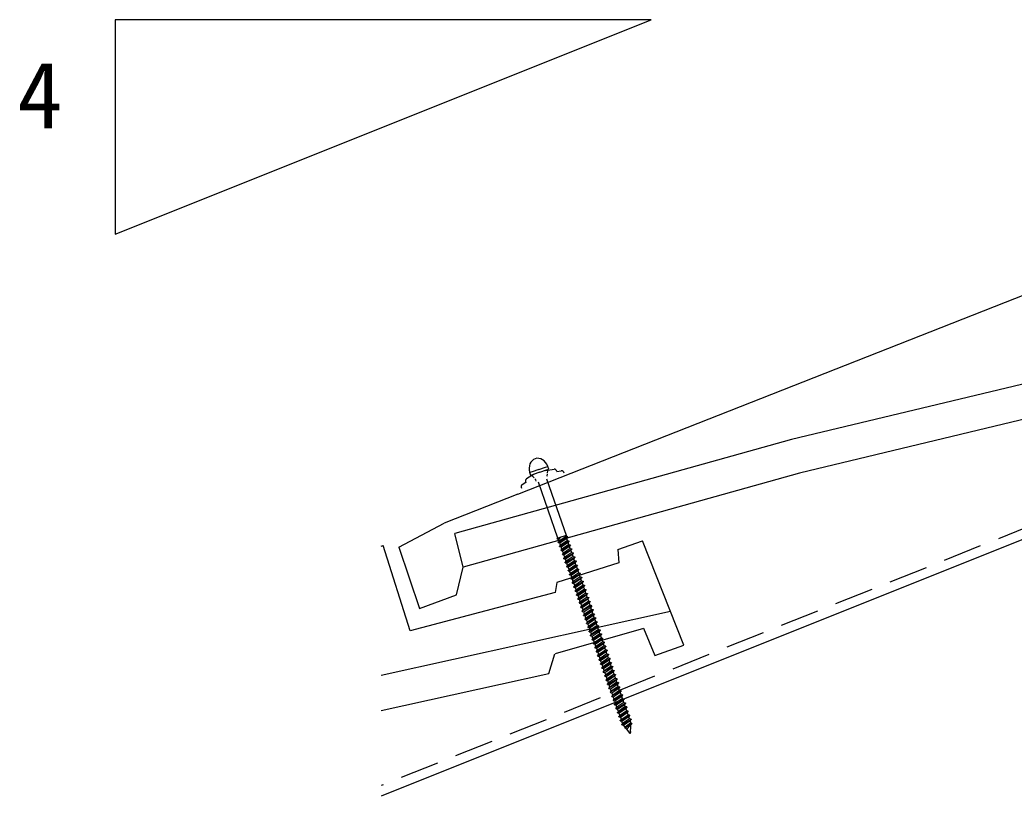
# Model space of a CAD drawing. Units: millimetres, scale not verified. Extents: x -2720 to 4439, y -1779 to 1970.
# Drawn here: x -164 to 142.1, y -947.4 to -708.5 of the extents above; entities that cross this region are included whole.
import ezdxf
from ezdxf.enums import TextEntityAlignment as Align

# ---------------------------------------------------------------- set-up
doc = ezdxf.new("R2010")
doc.units = ezdxf.units.MM
doc.header["$LTSCALE"] = 10
doc.linetypes.add('DASHED1', pattern=[1.8, 1.2, -0.6])
for name, color, linetype in [('0-0_データ 001', 3, 'Continuous'), ('0-2_データ 003', 5, 'Continuous'), ('9-C_勾配Ｓ(勾配)', 7, 'Continuous')]:
    doc.layers.add(name, color=color, linetype=linetype)
doc.styles.add('ＭＳ ゴシック', font='')
doc.styles.get('ＭＳ ゴシック').set_extended_font_data('MS Gothic')

msp = doc.modelspace()

# ---------------------------------------------------------------- linework, layer by layer
at = {"layer": '0-0_データ 001', "color": 5, "linetype": 'DASHED1'}
msp.add_line((432.5, -750.08), (-52.78, -944.19), dxfattribs=at)
at = {"layer": '0-0_データ 001', "color": 7}
msp.add_line((435.5, -752.11), (-52.78, -947.42), dxfattribs=at)
at = {"layer": '0-0_データ 001'}
for p, q in [((-10.73, -854.43), (227.32, -760.69)), ((316.16, -779.43), (73.55, -837.68)), ((283.23, -798.26), (76.05, -848)), ((73.55, -837.68), (-30.06, -866.59)), ((76.05, -848), (-27.56, -876.91)), ((-10.73, -854.43), (-33.41, -863.36)), ((-47.39, -870.74), (-33.41, -863.36)), ((20.06, -871.5), (27.69, -868.84)), ((40.4, -900.95), (27.69, -868.84)), ((-52.81, -870.5), (-52.22, -870.27)), ((-43.88, -896.58), (-52.22, -870.27)), ((20.06, -871.5), (20.37, -875.65)), ((20.37, -875.65), (1.33, -881.65)), ((1.33, -881.65), (0.76, -884.69)), ((0.76, -884.69), (-43.88, -896.58)), ((36.29, -890.56), (-52.79, -910.31)), ((27.93, -895.77), (0.74, -903.6)), ((27.94, -895.76), (31.43, -904.08)), ((31.43, -904.08), (40.4, -900.95)), ((-1.12, -909.72), (0.73, -903.61)), ((-1.13, -909.73), (-52.81, -921.19))]:
    msp.add_line(p, q, dxfattribs=at)
at = {"layer": '0-0_データ 001', "color": 5}
for p, q in [((-6.74, -848.69), (-7.04, -847.82)), ((-3.95, -847.73), (-6.04, -848.45)), ((1.34, -847.46), (2.66, -847.26)), ((-8.25, -850.86), (-9.4, -851.56)), ((-6.37, -848.76), (-8.05, -849.78)), ((-6.04, -848.45), (-6.74, -848.69)), ((-5.76, -848.4), (-6.37, -848.76))]:
    msp.add_line(p, q, dxfattribs=at)
at = {"layer": '0-0_データ 001', "color": 7}
msp.add_lwpolyline([(-134.7, -774.45), (30.3, -708.45), (-134.7, -708.45)], close=True, dxfattribs=at)
at = {"layer": '0-0_データ 001', "color": 5}
for points in [[(-4.25, -846.86), (-6.34, -847.58), (-7.04, -847.82)], [(-4.25, -846.86), (-2.15, -846.14), (-1.46, -845.9)], [(-3.95, -847.73), (-1.85, -847.01), (-1.16, -846.77), (-1.46, -845.9)], [(-2.13, -847.16), (-1.46, -847.06), (0.51, -846.76)]]:
    msp.add_lwpolyline(points, dxfattribs=at)
at = {"layer": '0-0_データ 001'}
msp.add_lwpolyline([(-47.39, -870.74), (-41.03, -889.64), (-29.55, -885.44), (-27.56, -876.91), (-30.06, -866.59)], dxfattribs=at)
at = {"layer": '0-0_データ 001', "color": 5}
for centre, major_axis, start_param, end_param in [((-4.18, -847.05), (1.2, -3.5), 1.625301, 4.657884), ((0.67, -847.6), (0.28, -0.812), 1.462266, 2.963889), ((2.81, -848.18), (0.306, -0.889), 1.498847, 2.925359), ((-7.52, -850.58), (0.318, -0.924), 3.455262, 4.740804), ((-9.04, -852.29), (0.265, -0.77), 3.289802, 4.851798)]:
    msp.add_ellipse(centre, major_axis=major_axis, ratio=0.8, start_param=start_param, end_param=end_param, dxfattribs=at)
at = {"layer": '0-2_データ 003'}
for p, q in [((-1.58, -848.01), (-1.52, -847.16)), ((-5.72, -849.48), (-6.32, -848.83)), ((-5.21, -850.03), (-5.46, -849.76)), ((-5.05, -850.49), (-5.21, -850.03)), ((-4.45, -850.66), (1.55, -867.92)), ((-1.88, -849.73), (4.25, -867.38)), ((-1.64, -848.79), (-1.6, -848.29)), ((-1.55, -849.06), (-1.64, -848.79)), ((1.39, -868.36), (2.14, -867.87)), ((1.55, -867.92), (1.63, -867.96)), ((1.95, -867.93), (1.63, -867.96)), ((1.7, -869.25), (2.01, -868.89)), ((1.73, -869.33), (1.7, -869.25)), ((1.73, -869.33), (4.65, -867.62)), ((1.73, -869.33), (2.2, -869.42)), ((2.01, -868.89), (1.76, -868.18)), ((1.86, -868.45), (2.53, -867.73)), ((4.18, -867.16), (1.95, -867.93)), ((4.15, -867.45), (2.01, -868.89)), ((2.16, -870.58), (5.08, -868.87)), ((2.2, -869.42), (4.34, -867.98)), ((4.59, -868.7), (2.45, -870.14)), ((4.65, -867.62), (4.34, -867.98)), ((4.59, -868.7), (4.34, -867.98)), ((4.59, -868.7), (5.06, -868.79)), ((5.02, -869.95), (4.77, -869.23)), ((2.13, -870.5), (2.45, -870.14)), ((2.16, -870.58), (2.13, -870.5)), ((2.45, -870.14), (2.2, -869.42)), ((2.57, -871.75), (2.88, -871.39)), ((2.6, -871.83), (2.57, -871.75)), ((2.6, -871.83), (3.07, -871.92)), ((3.03, -873.08), (5.95, -871.36)), ((3.07, -871.92), (5.21, -870.48)), ((3.32, -872.64), (3.07, -871.92)), ((5.45, -871.19), (3.32, -872.64)), ((3.5, -873.17), (5.64, -871.73)), ((5.02, -869.95), (5.49, -870.04)), ((5.45, -871.19), (5.21, -870.48)), ((5.45, -871.19), (5.93, -871.28)), ((5.49, -870.04), (5.52, -870.11)), ((5.95, -871.36), (5.64, -871.73)), ((5.89, -872.44), (5.64, -871.73)), ((5.93, -871.28), (5.95, -871.36)), ((3, -873), (3.32, -872.64)), ((3.03, -873.08), (3, -873)), ((3.03, -873.08), (3.5, -873.17)), ((3.44, -874.25), (3.75, -873.89)), ((3.46, -874.33), (3.44, -874.25)), ((3.46, -874.33), (6.39, -872.61)), ((3.46, -874.33), (3.93, -874.42)), ((3.75, -873.89), (3.5, -873.17)), ((5.89, -872.44), (3.75, -873.89)), ((3.87, -875.5), (4.18, -875.13)), ((3.9, -875.58), (6.82, -873.86)), ((6.32, -873.69), (4.18, -875.13)), ((4.33, -876.82), (7.26, -875.11)), ((4.37, -875.67), (6.51, -874.22)), ((6.76, -874.94), (4.62, -876.38)), ((5.89, -872.44), (6.36, -872.53)), ((6.32, -873.69), (6.07, -872.97)), ((6.82, -873.86), (6.51, -874.22)), ((6.76, -874.94), (6.51, -874.22)), ((6.76, -874.94), (7.23, -875.03)), ((7.19, -876.19), (6.94, -875.47)), ((3.9, -875.58), (3.87, -875.5)), ((3.9, -875.58), (4.37, -875.67)), ((4.3, -876.75), (4.62, -876.38)), ((4.33, -876.82), (4.3, -876.75)), ((4.62, -876.38), (4.37, -875.67)), ((4.74, -877.99), (5.05, -877.63)), ((4.77, -878.07), (4.74, -877.99)), ((4.77, -878.07), (7.69, -876.36)), ((4.77, -878.07), (5.24, -878.16)), ((5.05, -877.63), (4.8, -876.91)), ((7.19, -876.19), (5.05, -877.63)), ((5.24, -878.16), (7.38, -876.72)), ((5.67, -879.41), (7.81, -877.97)), ((7.19, -876.19), (7.66, -876.28)), ((7.69, -876.36), (7.38, -876.72)), ((7.62, -877.44), (7.38, -876.72)), ((7.62, -877.44), (8.1, -877.53)), ((7.66, -876.28), (7.69, -876.36)), ((8.06, -878.68), (7.81, -877.97)), ((8.1, -877.53), (8.12, -877.6)), ((5.17, -879.24), (5.49, -878.88)), ((5.2, -879.32), (5.17, -879.24)), ((5.2, -879.32), (5.67, -879.41)), ((5.61, -880.49), (5.92, -880.13)), ((5.63, -880.57), (5.61, -880.49)), ((5.63, -880.57), (8.56, -878.85)), ((5.63, -880.57), (6.1, -880.66)), ((5.92, -880.13), (5.67, -879.41)), ((8.06, -878.68), (5.92, -880.13)), ((6.04, -881.74), (6.35, -881.38)), ((6.07, -881.82), (8.99, -880.1)), ((6.1, -880.66), (8.24, -879.22)), ((6.35, -881.38), (6.1, -880.66)), ((8.49, -879.93), (6.35, -881.38)), ((6.5, -883.07), (9.43, -881.35)), ((6.54, -881.91), (8.68, -880.47)), ((8.93, -881.18), (6.79, -882.63)), ((8.06, -878.68), (8.53, -878.78)), ((8.56, -878.85), (8.24, -879.22)), ((8.49, -879.93), (8.24, -879.22)), ((8.49, -879.93), (8.96, -880.02)), ((8.53, -878.78), (8.56, -878.85)), ((8.99, -880.1), (8.68, -880.47)), ((8.93, -881.18), (8.68, -880.47)), ((8.93, -881.18), (9.4, -881.27)), ((8.96, -880.02), (8.99, -880.1)), ((9.43, -881.35), (9.11, -881.71)), ((9.4, -881.27), (9.43, -881.35)), ((6.07, -881.82), (6.04, -881.74)), ((6.07, -881.82), (6.54, -881.91)), ((6.5, -883.07), (6.47, -882.99)), ((6.5, -883.07), (6.97, -883.16)), ((6.91, -884.24), (7.22, -883.87)), ((6.93, -884.32), (6.91, -884.24)), ((6.93, -884.32), (9.86, -882.6)), ((6.93, -884.32), (7.41, -884.41)), ((6.97, -883.16), (9.11, -881.71)), ((7.22, -883.87), (6.97, -883.16)), ((9.36, -882.43), (7.22, -883.87)), ((7.37, -885.56), (10.29, -883.85)), ((7.41, -884.41), (9.55, -882.96)), ((7.66, -885.12), (7.41, -884.41)), ((9.79, -883.68), (7.66, -885.12)), ((7.84, -885.65), (9.98, -884.21)), ((9.36, -882.43), (9.11, -881.71)), ((9.36, -882.43), (9.83, -882.52)), ((9.86, -882.6), (9.55, -882.96)), ((9.79, -883.68), (9.55, -882.96)), ((9.79, -883.68), (10.27, -883.77)), ((9.83, -882.52), (9.86, -882.6)), ((10.23, -884.93), (9.98, -884.21)), ((7.34, -885.49), (7.66, -885.12)), ((7.37, -885.56), (7.34, -885.49)), ((7.37, -885.56), (7.84, -885.65)), ((7.78, -886.73), (8.09, -886.37)), ((7.8, -886.81), (7.78, -886.73)), ((7.8, -886.81), (10.73, -885.1)), ((7.8, -886.81), (8.27, -886.9)), ((8.09, -886.37), (7.84, -885.65)), ((10.23, -884.93), (8.09, -886.37)), ((8.21, -887.98), (8.52, -887.62)), ((8.24, -888.06), (11.16, -886.34)), ((8.27, -886.9), (10.41, -885.46)), ((11.57, -887.52), (8.64, -889.23)), ((8.71, -888.15), (10.85, -886.71)), ((11.1, -887.42), (8.96, -888.87)), ((10.73, -885.1), (10.41, -885.46)), ((10.66, -886.18), (10.41, -885.46)), ((10.66, -886.18), (11.13, -886.27)), ((11.16, -886.34), (10.85, -886.71)), ((11.1, -887.42), (10.85, -886.71)), ((11.1, -887.42), (11.57, -887.52)), ((11.13, -886.27), (11.16, -886.34)), ((11.59, -887.59), (11.28, -887.96)), ((11.57, -887.52), (11.59, -887.59)), ((8.24, -888.06), (8.21, -887.98)), ((8.24, -888.06), (8.71, -888.15)), ((8.64, -889.23), (8.96, -888.87)), ((8.67, -889.31), (8.64, -889.23)), ((8.67, -889.31), (9.14, -889.4)), ((8.96, -888.87), (8.71, -888.15)), ((12, -888.76), (9.08, -890.48)), ((9.08, -890.48), (9.39, -890.12)), ((9.1, -890.56), (9.08, -890.48)), ((9.1, -890.56), (9.58, -890.65)), ((9.14, -889.4), (11.28, -887.96)), ((9.39, -890.12), (9.14, -889.4)), ((11.53, -888.67), (9.39, -890.12)), ((9.54, -891.81), (12.46, -890.09)), ((9.58, -890.65), (11.72, -889.2)), ((9.83, -891.36), (9.58, -890.65)), ((11.96, -889.92), (9.83, -891.36)), ((10.01, -891.9), (12.15, -890.45)), ((11.53, -888.67), (11.28, -887.96)), ((11.53, -888.67), (12, -888.76)), ((11.96, -889.92), (11.72, -889.2)), ((12.46, -890.09), (12.15, -890.45)), ((12.4, -891.17), (12.15, -890.45)), ((9.51, -891.73), (9.83, -891.36)), ((9.54, -891.81), (9.51, -891.73)), ((9.54, -891.81), (10.01, -891.9)), ((9.95, -892.98), (10.26, -892.61)), ((9.97, -893.05), (9.95, -892.98)), ((9.97, -893.05), (12.9, -891.34)), ((9.97, -893.05), (10.44, -893.14)), ((10.26, -892.61), (10.01, -891.9)), ((12.4, -891.17), (10.26, -892.61)), ((13.3, -892.51), (10.38, -894.22)), ((10.44, -893.14), (12.58, -891.7)), ((10.69, -893.86), (10.44, -893.14)), ((12.83, -892.42), (10.69, -893.86)), ((13.74, -893.76), (10.81, -895.47)), ((10.88, -894.39), (13.02, -892.95)), ((13.27, -893.67), (11.13, -895.11)), ((12.4, -891.17), (12.87, -891.26)), ((12.9, -891.34), (12.58, -891.7)), ((12.83, -892.42), (12.58, -891.7)), ((12.83, -892.42), (13.3, -892.51)), ((12.87, -891.26), (12.9, -891.34)), ((13.33, -892.59), (13.02, -892.95)), ((13.27, -893.67), (13.02, -892.95)), ((13.27, -893.67), (13.74, -893.76)), ((13.3, -892.51), (13.33, -892.59)), ((13.74, -893.76), (13.76, -893.84)), ((10.38, -894.22), (10.69, -893.86)), ((10.41, -894.3), (10.38, -894.22)), ((10.41, -894.3), (10.88, -894.39)), ((10.81, -895.47), (11.13, -895.11)), ((10.84, -895.55), (10.81, -895.47)), ((10.84, -895.55), (11.31, -895.64)), ((11.13, -895.11), (10.88, -894.39)), ((14.17, -895.01), (11.25, -896.72)), ((11.25, -896.72), (11.56, -896.36)), ((11.28, -896.8), (11.25, -896.72)), ((11.28, -896.8), (11.75, -896.89)), ((11.31, -895.64), (13.45, -894.2)), ((11.56, -896.36), (11.31, -895.64)), ((13.7, -894.91), (11.56, -896.36)), ((14.61, -896.25), (11.68, -897.97)), ((11.75, -896.89), (13.89, -895.45)), ((12, -897.61), (11.75, -896.89)), ((14.13, -896.16), (12, -897.61)), ((12.18, -898.14), (14.32, -896.7)), ((13.76, -893.84), (13.45, -894.2)), ((13.7, -894.91), (13.45, -894.2)), ((13.7, -894.91), (14.17, -895.01)), ((14.2, -895.08), (13.89, -895.45)), ((14.13, -896.16), (13.89, -895.45)), ((14.13, -896.16), (14.61, -896.25)), ((14.17, -895.01), (14.2, -895.08)), ((14.57, -897.41), (14.32, -896.7)), ((11.68, -897.97), (12, -897.61)), ((11.71, -898.05), (11.68, -897.97)), ((11.71, -898.05), (12.18, -898.14)), ((12.12, -899.22), (12.43, -898.86)), ((12.14, -899.3), (12.12, -899.22)), ((12.14, -899.3), (15.07, -897.58)), ((12.14, -899.3), (12.61, -899.39)), ((12.43, -898.86), (12.18, -898.14)), ((14.57, -897.41), (12.43, -898.86)), ((12.58, -900.55), (15.5, -898.83)), ((12.61, -899.39), (14.75, -897.94)), ((12.86, -900.1), (12.61, -899.39)), ((15, -898.66), (12.86, -900.1)), ((13.05, -900.64), (15.19, -899.19)), ((15.44, -899.91), (13.3, -901.35)), ((15.07, -897.58), (14.75, -897.94)), ((15, -898.66), (14.75, -897.94)), ((15, -898.66), (15.47, -898.75)), ((15.5, -898.83), (15.19, -899.19)), ((15.44, -899.91), (15.19, -899.19)), ((15.91, -900), (15.44, -899.91)), ((15.47, -898.75), (15.5, -898.83)), ((12.55, -900.47), (12.86, -900.1)), ((12.58, -900.55), (12.55, -900.47)), ((12.58, -900.55), (13.05, -900.64)), ((12.98, -901.72), (13.3, -901.35)), ((13.01, -901.79), (12.98, -901.72)), ((15.93, -900.08), (13.01, -901.79)), ((13.01, -901.79), (13.48, -901.88)), ((13.3, -901.35), (13.05, -900.64)), ((13.42, -902.96), (13.73, -902.6)), ((13.45, -903.04), (13.42, -902.96)), ((16.37, -901.33), (13.45, -903.04)), ((13.48, -901.88), (15.62, -900.44)), ((13.48, -901.88), (13.73, -902.6)), ((15.87, -901.16), (13.73, -902.6)), ((13.88, -904.29), (16.8, -902.58)), ((13.92, -903.13), (16.06, -901.69)), ((14.17, -903.85), (16.3, -902.41)), ((14.35, -904.38), (16.49, -902.94)), ((15.93, -900.08), (15.62, -900.44)), ((15.87, -901.16), (15.62, -900.44)), ((16.34, -901.25), (15.87, -901.16)), ((15.91, -900), (15.93, -900.08)), ((16.37, -901.33), (16.05, -901.69)), ((16.3, -902.41), (16.06, -901.69)), ((16.78, -902.5), (16.3, -902.41)), ((16.34, -901.25), (16.37, -901.33)), ((16.74, -903.65), (16.49, -902.94)), ((13.45, -903.04), (13.92, -903.13)), ((13.85, -904.21), (14.17, -903.85)), ((13.88, -904.29), (13.85, -904.21)), ((13.88, -904.29), (14.35, -904.38)), ((13.92, -903.13), (14.17, -903.85)), ((14.29, -905.46), (14.6, -905.1)), ((14.31, -905.54), (14.29, -905.46)), ((14.31, -905.54), (17.24, -903.82)), ((14.31, -905.54), (14.78, -905.63)), ((14.6, -905.1), (14.35, -904.38)), ((16.74, -903.65), (14.6, -905.1)), ((14.75, -906.79), (17.67, -905.07)), ((14.78, -905.63), (16.92, -904.19)), ((15.03, -906.35), (14.78, -905.63)), ((17.17, -904.9), (15.03, -906.35)), ((15.22, -906.88), (17.36, -905.43)), ((17.24, -903.82), (16.92, -904.19)), ((17.17, -904.9), (16.92, -904.19)), ((17.67, -905.07), (17.36, -905.43)), ((17.61, -906.15), (17.36, -905.43)), ((14.72, -906.71), (15.03, -906.35)), ((14.75, -906.79), (14.72, -906.71)), ((14.75, -906.79), (15.22, -906.88)), ((15.15, -907.96), (15.47, -907.59)), ((15.18, -908.04), (15.15, -907.96)), ((15.18, -908.04), (18.1, -906.32)), ((15.18, -908.04), (15.65, -908.13)), ((18.51, -907.49), (15.59, -909.21)), ((15.59, -909.21), (15.9, -908.84)), ((15.65, -908.13), (17.79, -906.68)), ((15.9, -908.84), (15.65, -908.13)), ((18.04, -907.4), (15.9, -908.84)), ((18.95, -908.74), (16.02, -910.45)), ((16.09, -909.38), (18.23, -907.93)), ((18.47, -908.65), (16.34, -910.09)), ((17.61, -906.15), (18.08, -906.24)), ((18.1, -906.32), (17.79, -906.68)), ((18.04, -907.4), (17.79, -906.68)), ((18.04, -907.4), (18.51, -907.49)), ((18.08, -906.24), (18.1, -906.32)), ((18.54, -907.57), (18.23, -907.93)), ((18.47, -908.65), (18.23, -907.93)), ((18.47, -908.65), (18.95, -908.74)), ((18.51, -907.49), (18.54, -907.57)), ((15.61, -909.28), (15.59, -909.21)), ((15.61, -909.28), (16.09, -909.38)), ((16.02, -910.45), (16.34, -910.09)), ((16.05, -910.53), (16.02, -910.45)), ((16.05, -910.53), (16.52, -910.62)), ((16.34, -910.09), (16.09, -909.38)), ((16.46, -911.7), (16.77, -911.34)), ((16.48, -911.78), (16.46, -911.7)), ((16.48, -911.78), (19.41, -910.07)), ((16.48, -911.78), (16.95, -911.87)), ((16.52, -910.62), (18.66, -909.18)), ((16.77, -911.34), (16.52, -910.62)), ((18.91, -909.9), (16.77, -911.34)), ((16.92, -913.03), (19.84, -911.31)), ((16.95, -911.87), (19.09, -910.43)), ((17.2, -912.59), (16.95, -911.87)), ((19.34, -911.15), (17.2, -912.59)), ((17.39, -913.12), (19.53, -911.68)), ((18.91, -909.9), (18.66, -909.18)), ((19.41, -910.07), (19.09, -910.43)), ((19.34, -911.15), (19.09, -910.43)), ((19.34, -911.15), (19.81, -911.24)), ((19.84, -911.31), (19.53, -911.68)), ((19.78, -912.39), (19.53, -911.68)), ((19.81, -911.24), (19.84, -911.31)), ((16.89, -912.95), (17.2, -912.59)), ((16.92, -913.03), (16.89, -912.95)), ((16.92, -913.03), (17.39, -913.12)), ((20.25, -912.48), (17.32, -914.2)), ((17.32, -914.2), (17.64, -913.84)), ((17.35, -914.28), (17.32, -914.2)), ((17.35, -914.28), (17.82, -914.37)), ((17.64, -913.84), (17.39, -913.12)), ((19.78, -912.39), (17.64, -913.84)), ((20.68, -913.73), (17.76, -915.45)), ((17.76, -915.45), (18.07, -915.09)), ((17.82, -914.37), (19.96, -912.93)), ((18.07, -915.09), (17.82, -914.37)), ((20.21, -913.64), (18.07, -915.09)), ((21.12, -914.98), (18.19, -916.7)), ((18.26, -915.62), (20.4, -914.17)), ((20.64, -914.89), (18.51, -916.33)), ((19.78, -912.39), (20.25, -912.48)), ((20.27, -912.56), (19.96, -912.93)), ((20.21, -913.64), (19.96, -912.93)), ((20.21, -913.64), (20.68, -913.73)), ((20.25, -912.48), (20.27, -912.56)), ((20.71, -913.81), (20.4, -914.17)), ((20.64, -914.89), (20.4, -914.17)), ((20.64, -914.89), (21.12, -914.98)), ((20.68, -913.73), (20.71, -913.81)), ((21.14, -915.06), (20.83, -915.42)), ((21.12, -914.98), (21.14, -915.06)), ((17.78, -915.53), (17.76, -915.45)), ((17.78, -915.53), (18.26, -915.62)), ((18.19, -916.7), (18.51, -916.33)), ((18.22, -916.78), (18.19, -916.7)), ((18.22, -916.78), (18.69, -916.87)), ((18.51, -916.33), (18.26, -915.62)), ((21.55, -916.23), (18.63, -917.95)), ((18.63, -917.95), (18.94, -917.58)), ((18.65, -918.02), (18.63, -917.95)), ((18.65, -918.02), (19.12, -918.11)), ((18.69, -916.87), (20.83, -915.42)), ((18.94, -917.58), (18.69, -916.87)), ((21.08, -916.14), (18.94, -917.58)), ((19.09, -919.27), (22.01, -917.56)), ((19.12, -918.11), (21.26, -916.67)), ((19.37, -918.83), (19.12, -918.11)), ((21.51, -917.39), (19.37, -918.83)), ((19.56, -919.36), (21.7, -917.92)), ((21.08, -916.14), (20.83, -915.42)), ((21.08, -916.14), (21.55, -916.23)), ((21.51, -917.39), (21.26, -916.67)), ((22.01, -917.56), (21.7, -917.92)), ((21.95, -918.64), (21.7, -917.92)), ((19.06, -919.19), (19.37, -918.83)), ((19.09, -919.27), (19.06, -919.19)), ((19.09, -919.27), (19.56, -919.36)), ((19.49, -920.44), (19.81, -920.08)), ((19.52, -920.52), (19.49, -920.44)), ((19.52, -920.52), (22.44, -918.81)), ((19.52, -920.52), (19.99, -920.61)), ((19.81, -920.08), (19.56, -919.36)), ((21.95, -918.64), (19.81, -920.08)), ((19.93, -921.69), (20.24, -921.33)), ((22.88, -920.05), (19.95, -921.77)), ((19.99, -920.61), (22.13, -919.17)), ((20.24, -921.33), (19.99, -920.61)), ((22.38, -919.88), (20.24, -921.33)), ((23.31, -921.3), (20.39, -923.02)), ((20.43, -921.86), (22.57, -920.42)), ((22.81, -921.13), (20.68, -922.58)), ((21.95, -918.64), (22.42, -918.73)), ((22.44, -918.81), (22.13, -919.17)), ((22.38, -919.88), (22.13, -919.17)), ((22.85, -919.98), (22.38, -919.88)), ((22.42, -918.73), (22.44, -918.81)), ((22.88, -920.05), (22.56, -920.42)), ((22.81, -921.13), (22.57, -920.42)), ((23.29, -921.22), (22.81, -921.13)), ((22.85, -919.98), (22.88, -920.05)), ((23.31, -921.3), (23, -921.67)), ((23.29, -921.22), (23.31, -921.3)), ((19.95, -921.77), (19.93, -921.69)), ((19.95, -921.77), (20.43, -921.86)), ((20.36, -922.94), (20.68, -922.57)), ((20.39, -923.02), (20.36, -922.94)), ((20.39, -923.02), (20.86, -923.11)), ((20.43, -921.86), (20.68, -922.58)), ((20.8, -924.19), (21.11, -923.82)), ((20.82, -924.27), (20.8, -924.19)), ((20.82, -924.27), (23.75, -922.55)), ((20.82, -924.27), (21.3, -924.36)), ((20.86, -923.11), (23, -921.67)), ((20.86, -923.11), (21.11, -923.82)), ((21.11, -923.82), (23.25, -922.38)), ((21.29, -924.36), (23.43, -922.91)), ((21.54, -925.07), (21.29, -924.36)), ((24.18, -923.8), (21.36, -925.45)), ((23.68, -923.63), (21.54, -925.07)), ((21.82, -925.54), (23.87, -924.16)), ((23.25, -922.38), (23, -921.67)), ((23.72, -922.47), (23.25, -922.38)), ((23.68, -923.63), (23.43, -922.91)), ((24.15, -923.72), (23.68, -923.63)), ((24.18, -923.8), (23.86, -924.16)), ((23.87, -924.16), (23.93, -924.34)), ((24.15, -923.72), (24.18, -923.8)), ((21.54, -925.07), (21.33, -925.38)), ((21.36, -925.45), (21.33, -925.38)), ((21.35, -925.45), (21.82, -925.54)), ((22.37, -926.22), (21.82, -925.54)), ((22.37, -926.22), (22.29, -926.42)), ((22.34, -926.48), (22.29, -926.42)), ((24.36, -925.14), (22.34, -926.48)), ((22.82, -926.77), (22.34, -926.48)), ((23.92, -925.66), (22.82, -926.77)), ((23.92, -928.13), (22.82, -926.77)), ((24.36, -925.14), (23.92, -925.66)), ((23.96, -925.6), (23.92, -928.13)), ((23.98, -924.63), (23.97, -924.97)), ((24.37, -925.05), (24.36, -925.14))]:
    msp.add_line(p, q, dxfattribs=at)
for points in [[(1.86, -868.45), (1.39, -868.36), (1.36, -868.28), (1.63, -867.96)], [(2.16, -870.58), (2.63, -870.67), (4.77, -869.23)], [(4.15, -867.45), (4.62, -867.54), (4.65, -867.62)], [(5.06, -868.79), (5.08, -868.87), (4.77, -869.23)], [(2.6, -871.83), (5.52, -870.11), (5.21, -870.48)], [(5.02, -869.95), (2.88, -871.39), (2.63, -870.67)], [(4.18, -875.13), (3.93, -874.42), (6.07, -872.97)], [(4.33, -876.82), (4.8, -876.91), (6.94, -875.47)], [(6.36, -872.53), (6.39, -872.61), (6.07, -872.97)], [(6.32, -873.69), (6.79, -873.78), (6.82, -873.86)], [(7.23, -875.03), (7.26, -875.11), (6.94, -875.47)], [(5.2, -879.32), (8.12, -877.6), (7.81, -877.97)], [(7.62, -877.44), (5.49, -878.88), (5.24, -878.16)], [(6.47, -882.99), (6.79, -882.63), (6.54, -881.91)], [(10.27, -883.77), (10.29, -883.85), (9.98, -884.21)], [(10.66, -886.18), (8.52, -887.62), (8.27, -886.9)], [(10.23, -884.93), (10.7, -885.02), (10.73, -885.1)], [(12, -888.76), (12.03, -888.84), (11.72, -889.2)], [(11.96, -889.92), (12.44, -890.01), (12.46, -890.09)], [(14.61, -896.25), (14.63, -896.33), (14.32, -896.7)], [(14.57, -897.41), (15.04, -897.5), (15.07, -897.58)], [(16.78, -902.5), (16.8, -902.58), (16.49, -902.94)], [(16.74, -903.65), (17.21, -903.74), (17.24, -903.82)], [(17.17, -904.9), (17.64, -904.99), (17.67, -905.07)], [(17.61, -906.15), (15.47, -907.59), (15.22, -906.88)], [(18.95, -908.74), (18.97, -908.82), (18.66, -909.18)], [(18.91, -909.9), (19.38, -909.99), (19.41, -910.07)], [(21.55, -916.23), (21.58, -916.31), (21.26, -916.67)], [(21.51, -917.39), (21.98, -917.48), (22.01, -917.56)], [(23.72, -922.47), (23.75, -922.55), (23.43, -922.92)], [(24.37, -925.05), (23.97, -924.97), (22.37, -926.22)], [(23.92, -928.13), (24.08, -927.61), (23.94, -927.36)]]:
    msp.add_lwpolyline(points, dxfattribs=at)
msp.add_arc((23.12, -924.62), 0.853, 359.1683, 19.1683, dxfattribs=at)

# ---------------------------------------------------------------- texts
at = {"layer": '9-C_勾配Ｓ(勾配)', "style": 'ＭＳ ゴシック'}
msp.add_text('4', height=20.53, dxfattribs=at).set_placement((-164.86, -747.99), align=Align.BOTTOM_LEFT)

doc.saveas('drawing.dxf')
